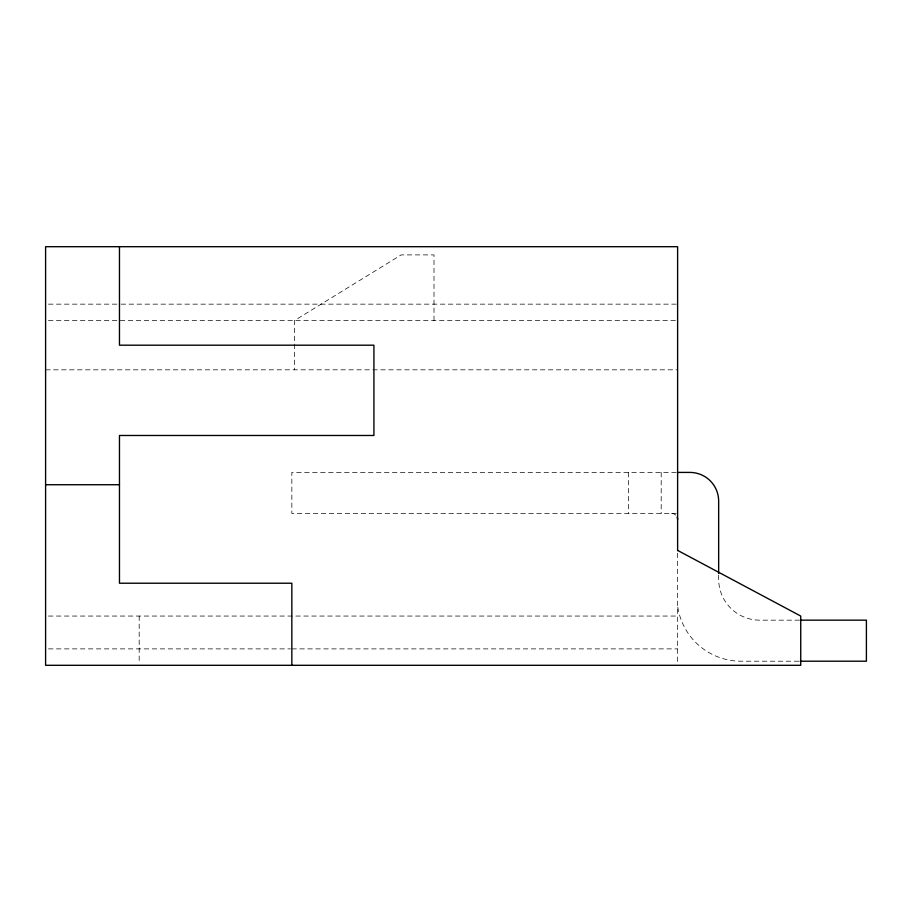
<?xml version="1.0" encoding="UTF-8"?>
<svg xmlns="http://www.w3.org/2000/svg" width="912" height="912" viewBox="0 0 912 912"><rect width="100%" height="100%" fill="white"/><g stroke="black" fill="none" stroke-linecap="round" stroke-linejoin="round"><path stroke-width="0.68" stroke-dasharray="4.56 3.42" d="M48.45 304.152L119.689 304.152M121.114 304.152L676.214 304.152M48.439 320.568L676.214 320.568M45.6 369.816L677.616 369.816M676.248 472.416L291.84 472.416L291.84 513.456L676.214 513.456M48.439 616.056L677.616 616.056M799.528 620.16L759.696 620.16A41.04 41.04 0 0 1 718.656 579.12L718.656 574.868M48.45 648.888L290.415 648.888M291.84 648.888L677.616 648.888M798.741 661.2L740.954 661.2A63.908 63.908 0 0 1 677.616 605.876M677.616 553.185L677.616 663.902M661.2 472.416L661.2 513.456M628.368 472.416L628.368 513.456M433.998 320.568L433.998 254.904L401.166 254.904L294.462 320.568L294.462 369.816M139.171 616.056L139.171 663.902M671.574 513.456A6.042 6.042 0 0 1 675.849 515.223"/><path stroke-width="1.37" d="M677.616 472.416L689.928 472.416A28.728 28.728 0 0 1 718.656 501.144L718.656 573.454M45.6 484.728L119.472 484.728M800.953 620.16L866.4 620.16L866.4 661.2L800.155 661.2M677.616 550.392L800.736 616.056L800.736 665.304L45.6 665.304L45.6 246.696L677.616 246.696L677.616 550.654M291.84 665.304L291.84 583.224L119.472 583.224L119.472 435.48L373.92 435.48L373.92 345.192L119.472 345.192L119.472 246.696M677.16 517.184A6.042 6.042 0 0 1 677.616 519.498"/></g></svg>
